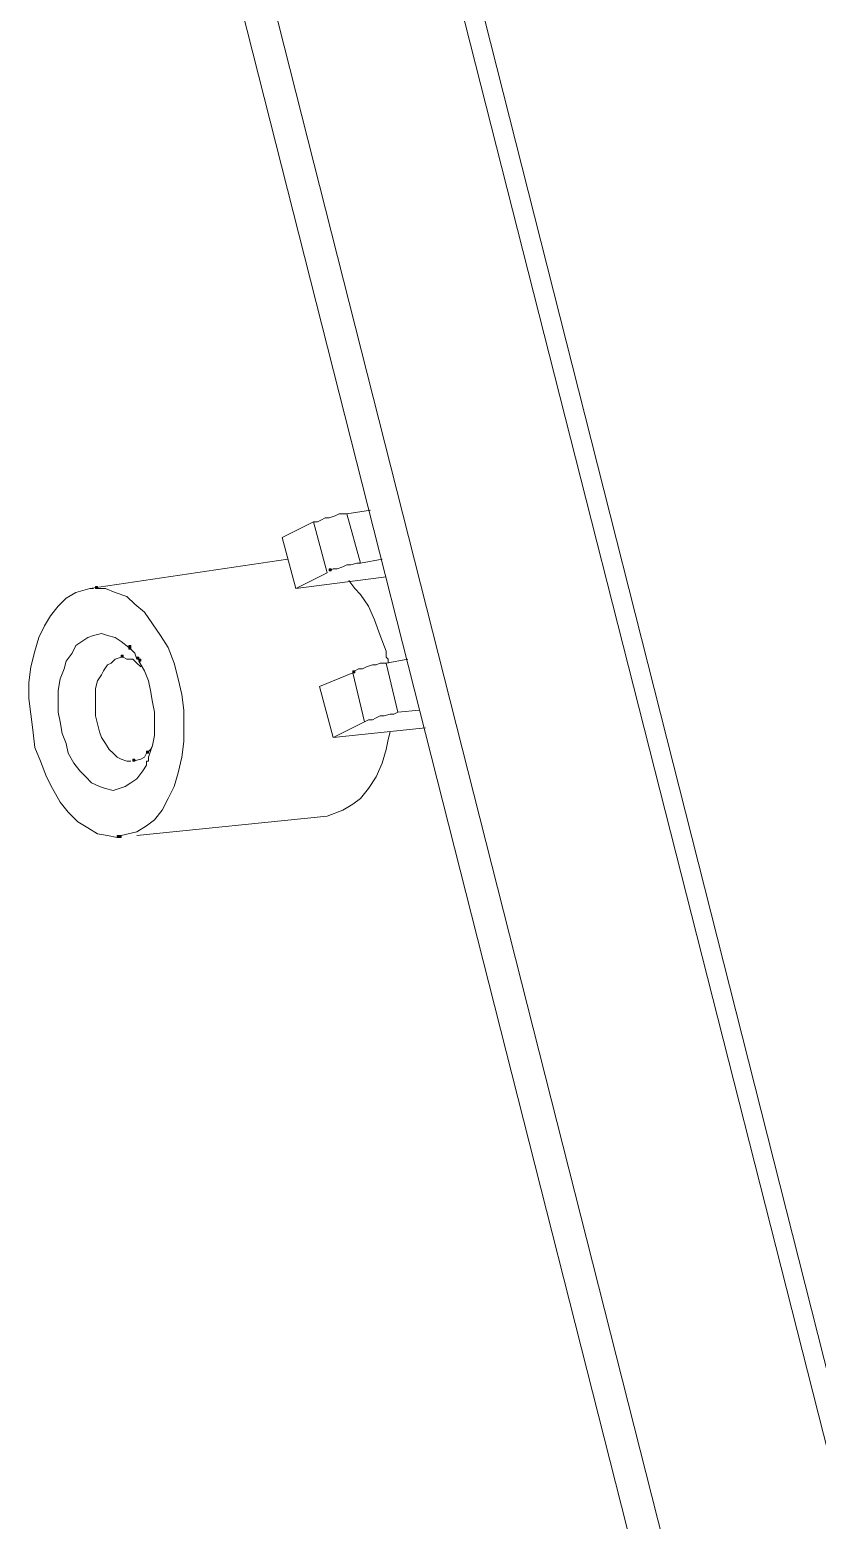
# Model space of a CAD drawing. Header units: inches. Extents: x 11 to 682, y 148 to 1119.
# Drawn here: x 609.33 to 633.4, y 351.12 to 396.71 of the extents above; entities that cross this region are included whole.
import ezdxf

# ---------------------------------------------------------------- set-up
doc = ezdxf.new("R2010")
doc.units = ezdxf.units.IN
doc.header["$MEASUREMENT"] = 0
doc.layers.add('图层 1', color=7, linetype='Continuous')

msp = doc.modelspace()

# ---------------------------------------------------------------- hatches: boundary and pattern name
at = {"layer": '图层 1', "true_color": 0xffffff}
h = msp.add_hatch(color=7, dxfattribs=at)
h.dxf.hatch_style = 2
h.paths.add_polyline_path([(618.48, 380.16), (618.54, 380.16), (618.54, 380.22), (618.48, 380.22)])
h = msp.add_hatch(color=7, dxfattribs=at)
h.dxf.hatch_style = 2
h.paths.add_polyline_path([(611.34, 379.62), (611.4, 379.62), (611.4, 379.68), (611.34, 379.68)])
h = msp.add_hatch(color=7, dxfattribs=at)
h.dxf.hatch_style = 2
h.paths.add_polyline_path([(612.12, 377.52), (612.18, 377.52), (612.18, 377.58), (612.12, 377.58)])
h = msp.add_hatch(color=7, dxfattribs=at)
h.dxf.hatch_style = 2
h.paths.add_polyline_path([(612.12, 377.52), (612.18, 377.52), (612.18, 377.58), (612.12, 377.58)])
h = msp.add_hatch(color=7, dxfattribs=at)
h.dxf.hatch_style = 2
h.paths.add_polyline_path([(612.36, 377.76), (612.42, 377.76), (612.42, 377.88), (612.36, 377.88)])
h = msp.add_hatch(color=7, dxfattribs=at)
h.dxf.hatch_style = 2
h.paths.add_polyline_path([(612.6, 377.46), (612.66, 377.46), (612.66, 377.52), (612.6, 377.52)])
h = msp.add_hatch(color=7, dxfattribs=at)
h.dxf.hatch_style = 2
h.paths.add_polyline_path([(612.66, 377.4), (612.72, 377.4), (612.72, 377.46), (612.66, 377.46)])
h = msp.add_hatch(color=7, dxfattribs=at)
h.dxf.hatch_style = 2
h.paths.add_polyline_path([(619.2, 377.04), (619.26, 377.04), (619.26, 377.1), (619.2, 377.1)])
h = msp.add_hatch(color=7, dxfattribs=at)
h.dxf.hatch_style = 2
h.paths.add_polyline_path([(612.48, 374.34), (612.54, 374.34), (612.54, 374.4), (612.48, 374.4)])
h = msp.add_hatch(color=7, dxfattribs=at)
h.dxf.hatch_style = 2
h.paths.add_polyline_path([(612.48, 374.34), (612.54, 374.34), (612.54, 374.4), (612.48, 374.4)])
h = msp.add_hatch(color=7, dxfattribs=at)
h.dxf.hatch_style = 2
h.paths.add_polyline_path([(612.9, 374.58), (612.96, 374.58), (612.96, 374.64), (612.9, 374.64)])
h = msp.add_hatch(color=7, dxfattribs=at)
h.dxf.hatch_style = 2
h.paths.add_polyline_path([(612.9, 374.58), (612.96, 374.58), (612.96, 374.64), (612.9, 374.64)])
h = msp.add_hatch(color=7, dxfattribs=at)
h.dxf.hatch_style = 2
h.paths.add_polyline_path([(612, 372), (612.12, 372), (612.12, 372.06), (612, 372.06)])

# ---------------------------------------------------------------- linework, layer by layer
at = {"layer": '图层 1', "color": 7, "lineweight": 18, "true_color": 0xffffff}
for points in [[(615.06, 426.78), (638.58, 334.08)], [(609.48, 426.3), (633.061, 333.24)], [(615.72, 426.72), (639.18, 334.02)], [(608.58, 425.88), (632.16, 332.82)], [(617.04, 381.18), (618, 381.66)], [(618, 381.66), (618.12, 381.66), (618.24, 381.72), (618.36, 381.78), (618.48, 381.78), (618.66, 381.84), (618.78, 381.9), (618.9, 381.9), (619.02, 381.9)], [(618, 381.66), (618.42, 380.1)], [(619.02, 381.9), (619.74, 382.02)], [(619.021, 381.9), (619.44, 380.4)], [(617.04, 381.18), (617.46, 379.62)], [(611.16, 379.62), (617.22, 380.52)], [(618.72, 380.22), (618.9, 380.28)], [(618.9, 380.28), (619.021, 380.34)], [(619.021, 380.34), (619.14, 380.34)], [(619.14, 380.34), (619.32, 380.4)], [(619.32, 380.4), (619.44, 380.4)], [(619.44, 380.4), (620.1, 380.52)], [(617.46, 379.62), (618.42, 380.1)], [(617.46, 379.62), (620.22, 379.98)], [(618.48, 380.16), (618.6, 380.22)], [(618.6, 380.22), (618.72, 380.22)], [(619.08, 379.86), (619.26, 379.62)], [(610.2, 379.08), (610.44, 379.32)], [(610.44, 379.32), (610.74, 379.5)], [(610.74, 379.5), (611.16, 379.62)], [(611.16, 379.62), (611.28, 379.62)], [(611.34, 379.62), (611.64, 379.62)], [(611.64, 379.62), (611.94, 379.5)], [(611.94, 379.5), (612.3, 379.38)], [(612.3, 379.38), (612.54, 379.14)], [(619.26, 379.62), (619.44, 379.44)], [(619.44, 379.44), (619.68, 379.08)], [(609.96, 378.78), (610.2, 379.08)], [(612.54, 379.14), (612.84, 378.9)], [(612.84, 378.9), (613.08, 378.54)], [(619.68, 379.08), (619.86, 378.66)], [(609.601, 378.12), (609.78, 378.48)], [(609.78, 378.48), (609.96, 378.78)], [(613.08, 378.54), (613.32, 378.18)], [(619.86, 378.66), (620.04, 378.18)], [(609.48, 377.7), (609.601, 378.12)], [(610.2, 375.84), (610.2, 376.2), (610.2, 376.5), (610.26, 376.86), (610.38, 377.16), (610.44, 377.4), (610.62, 377.64), (610.74, 377.88), (610.92, 378), (611.1, 378.12)], [(611.1, 378.12), (611.28, 378.18), (611.52, 378.24), (611.7, 378.18), (611.939, 378.12), (612.12, 378), (612.36, 377.82)], [(613.32, 378.18), (613.56, 377.82)], [(620.04, 378.18), (620.22, 377.7)], [(609.36, 377.22), (609.48, 377.7)], [(611.94, 377.46), (612.12, 377.52)], [(612.18, 377.52), (612.3, 377.46), (612.48, 377.46), (612.6, 377.34), (612.72, 377.22)], [(612.42, 377.76), (612.54, 377.64), (612.6, 377.46)], [(613.56, 377.82), (613.74, 377.34)], [(620.28, 377.34), (620.28, 377.46), (620.22, 377.52), (620.22, 377.7)], [(609.3, 376.74), (609.36, 377.22)], [(611.34, 375.72), (611.34, 375.9), (611.34, 376.14), (611.34, 376.38), (611.34, 376.56), (611.4, 376.8), (611.52, 376.979), (611.58, 377.1), (611.7, 377.28), (611.82, 377.34), (611.94, 377.46)], [(612.66, 377.4), (612.84, 377.1), (612.96, 376.8), (613.02, 376.5), (613.08, 376.14), (613.14, 375.84), (613.14, 375.48), (613.14, 375.12)], [(613.74, 377.34), (613.86, 376.86)], [(618.18, 376.62), (619.2, 377.04)], [(619.2, 377.04), (619.561, 375.54)], [(619.26, 377.1), (619.38, 377.16), (619.5, 377.16), (619.62, 377.22), (619.8, 377.28), (619.92, 377.28), (620.04, 377.34), (620.22, 377.34)], [(620.22, 377.34), (620.88, 377.46)], [(620.22, 377.34), (620.58, 375.84)], [(609.3, 376.74), (609.3, 376.26), (609.36, 375.78), (609.42, 375.3), (609.48, 374.76), (609.66, 374.34), (609.84, 373.86), (610.021, 373.5), (610.26, 373.08), (610.5, 372.78), (610.8, 372.48), (611.101, 372.3), (611.4, 372.12), (611.7, 372.06), (612, 372)], [(613.86, 376.86), (613.98, 376.38)], [(618.18, 376.62), (618.6, 375.06)], [(613.98, 376.38), (614.04, 375.9)], [(610.2, 375.84), (610.26, 375.54)], [(611.34, 375.72), (611.4, 375.479)], [(612.6, 372.18), (612.9, 372.36), (613.14, 372.54), (613.38, 372.84), (613.56, 373.2), (613.74, 373.56), (613.86, 373.98), (613.979, 374.46), (614.04, 374.94), (614.04, 375.42), (614.04, 375.9)], [(619.92, 375.66), (620.04, 375.72)], [(620.04, 375.72), (620.16, 375.72)], [(620.16, 375.72), (620.34, 375.78)], [(620.34, 375.78), (620.46, 375.78)], [(620.46, 375.78), (620.58, 375.84)], [(620.58, 375.84), (621.24, 375.9)], [(610.26, 375.54), (610.32, 375.18)], [(611.4, 375.479), (611.46, 375.24)], [(611.46, 375.24), (611.52, 375.06)], [(618.6, 375.06), (619.56, 375.54)], [(618.6, 375.06), (621.42, 375.36)], [(618.9, 372.84), (619.2, 373.02), (619.44, 373.2), (619.68, 373.5), (619.92, 373.86), (620.1, 374.28), (620.22, 374.7), (620.28, 375), (620.34, 375.24)], [(619.561, 375.54), (619.68, 375.6)], [(619.68, 375.6), (619.8, 375.6)], [(619.8, 375.6), (619.92, 375.66)], [(610.32, 375.18), (610.44, 374.88)], [(610.44, 374.88), (610.5, 374.58)], [(611.52, 375.06), (611.64, 374.88)], [(611.64, 374.88), (611.76, 374.7)], [(613.02, 374.64), (613.08, 374.82)], [(613.02, 374.7), (613.08, 374.82)], [(613.08, 374.82), (613.14, 375.12)], [(610.5, 374.58), (610.68, 374.28)], [(611.76, 374.7), (611.88, 374.58)], [(611.88, 374.58), (612, 374.46)], [(612, 374.46), (612.12, 374.4)], [(612.12, 374.4), (612.3, 374.34)], [(612.3, 374.34), (612.42, 374.34)], [(612.48, 374.34), (612.72, 374.4)], [(612.72, 374.4), (612.84, 374.46)], [(612.84, 374.46), (612.9, 374.58)], [(612.9, 374.58), (613.02, 374.7)], [(612.9, 374.22), (612.9, 374.34), (612.96, 374.34), (612.96, 374.46)], [(612.96, 374.46), (613.02, 374.64)], [(610.68, 374.28), (610.86, 374.04)], [(610.86, 374.04), (611.04, 373.86)], [(611.04, 373.86), (611.22, 373.68)], [(612.6, 373.8), (612.78, 374.04)], [(612.78, 374.04), (612.9, 374.22)], [(611.22, 373.68), (611.46, 373.56)], [(611.46, 373.56), (611.64, 373.5)], [(611.64, 373.5), (611.88, 373.44)], [(611.88, 373.44), (612.06, 373.5)], [(612.06, 373.5), (612.24, 373.56)], [(612.24, 373.56), (612.42, 373.68)], [(612.42, 373.68), (612.6, 373.8)], [(612.6, 372.06), (618.42, 372.66)], [(618.42, 372.66), (618.9, 372.84)], [(612.12, 372.06), (612.6, 372.18)]]:
    msp.add_lwpolyline(points, dxfattribs=at)
at = {"layer": '图层 1', "lineweight": 0}
for points in [[(618.48, 380.16), (618.54, 380.16), (618.54, 380.22), (618.48, 380.22), (618.48, 380.16)], [(611.34, 379.62), (611.4, 379.62), (611.4, 379.68), (611.34, 379.68), (611.34, 379.62)], [(612.12, 377.52), (612.18, 377.52), (612.18, 377.58), (612.12, 377.58), (612.12, 377.52)], [(612.12, 377.52), (612.18, 377.52), (612.18, 377.58), (612.12, 377.58), (612.12, 377.52)], [(612.36, 377.76), (612.42, 377.76), (612.42, 377.88), (612.36, 377.88), (612.36, 377.76)], [(612.6, 377.46), (612.66, 377.46), (612.66, 377.52), (612.6, 377.52), (612.6, 377.46)], [(612.66, 377.4), (612.72, 377.4), (612.72, 377.46), (612.66, 377.46), (612.66, 377.4)], [(619.2, 377.04), (619.26, 377.04), (619.26, 377.1), (619.2, 377.1), (619.2, 377.04)], [(612.48, 374.34), (612.54, 374.34), (612.54, 374.4), (612.48, 374.4), (612.48, 374.34)], [(612.48, 374.34), (612.54, 374.34), (612.54, 374.4), (612.48, 374.4), (612.48, 374.34)], [(612.9, 374.58), (612.96, 374.58), (612.96, 374.64), (612.9, 374.64), (612.9, 374.58)], [(612.9, 374.58), (612.96, 374.58), (612.96, 374.64), (612.9, 374.64), (612.9, 374.58)], [(612, 372), (612.12, 372), (612.12, 372.06), (612, 372.06), (612, 372)]]:
    msp.add_lwpolyline(points, dxfattribs=at)

doc.saveas('drawing.dxf')
